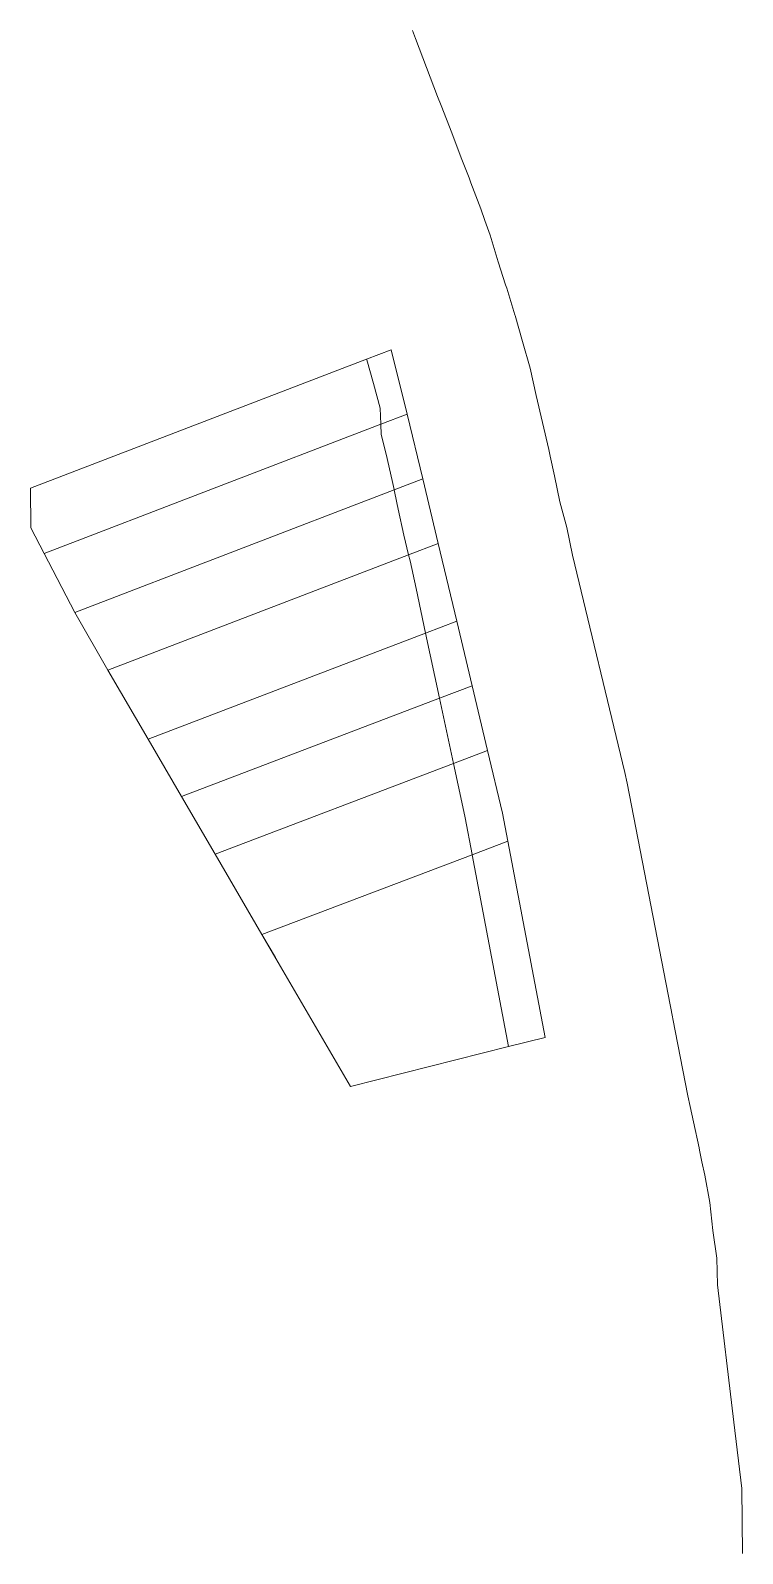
# Model space of a CAD drawing. Header units: metres. Extents: x 551585 to 551639, y 1839236 to 1839351.
import ezdxf

# ---------------------------------------------------------------- set-up
doc = ezdxf.new("R2010")
doc.units = ezdxf.units.M
doc.header["$MEASUREMENT"] = 0
doc.layers.add('Level 10', color=7, linetype='Continuous', lineweight=0)

msp = doc.modelspace()

# ---------------------------------------------------------------- linework, layer by layer
at = {"layer": 'Level 10', "color": 1}
for p, q in [((551611.5043, 1839321.0716), (551613.48, 1839321.83)), ((551613.48, 1839321.83), (551614.65, 1839316.97)), ((551586.18, 1839311.35), (551611.5043, 1839321.0716)), ((551588.49, 1839306.92), (551612.5013, 1839316.1445)), ((551612.5013, 1839316.1445), (551614.65, 1839316.97)), ((551614.65, 1839316.97), (551615.82, 1839312.11)), ((551613.5896, 1839311.2541), (551615.82, 1839312.11)), ((551615.82, 1839312.11), (551617.21, 1839306.27)), ((551586.18, 1839311.35), (551588.49, 1839306.92)), ((551590.96, 1839302.57), (551613.5896, 1839311.2541)), ((551588.49, 1839306.92), (551590.96, 1839302.57)), ((551614.8629, 1839305.3724), (551617.21, 1839306.27)), ((551617.21, 1839306.27), (551618.36, 1839301.4)), ((551593.99, 1839297.39), (551614.8629, 1839305.3724)), ((551614.8629, 1839305.3724), (551615.9163, 1839300.4684)), ((551590.96, 1839302.57), (551593.99, 1839297.39)), ((551615.9163, 1839300.4684), (551618.36, 1839301.4)), ((551618.36, 1839301.4), (551619.52, 1839296.54)), ((551596.51, 1839293.07), (551615.9163, 1839300.4684)), ((551615.9163, 1839300.4684), (551616.9685, 1839295.57)), ((551593.99, 1839297.39), (551596.51, 1839293.07)), ((551599.03, 1839288.75), (551616.9685, 1839295.57)), ((551616.9685, 1839295.57), (551619.52, 1839296.54)), ((551596.51, 1839293.07), (551599.03, 1839288.75)), ((551618.3782, 1839288.7003), (551621.04, 1839289.71)), ((551599.03, 1839288.75), (551602.56, 1839282.7)), ((551602.56, 1839282.7), (551618.3782, 1839288.7003)), ((551618.3782, 1839288.7003), (551621.1126, 1839274.27)), ((551602.56, 1839282.7), (551603.57, 1839280.96))]:
    msp.add_line(p, q, dxfattribs=at)
at = {"layer": 'Level 10', "color": 1, "flags": 128}
for points in [[(551613.8685, 1839350.6959), (551614.097, 1839350.0995), (551615.7703, 1839345.7332), (551616.0345, 1839345.0533), (551616.839, 1839342.9836), (551617.5495, 1839341.1139), (551618.1363, 1839339.604), (551618.2798, 1839339.2333), (551619.0169, 1839337.2754), (551619.3309, 1839336.4008), (551619.7238, 1839335.3065), (551620.3212, 1839333.3005), (551620.8825, 1839331.5717), (551620.9668, 1839331.312), (551621.5817, 1839329.3137), (551621.5997, 1839329.2536), (551622.1658, 1839327.3062), (551622.7189, 1839325.29), (551623.1788, 1839323.2499), (551623.6693, 1839321.2186), (551624.1285, 1839319.1799), (551624.2384, 1839318.6692), (551624.5512, 1839317.2021), (551624.9681, 1839315.2461), (551625.4785, 1839313.3099), (551625.9225, 1839311.2267), (551629.855, 1839294.8875), (551630.0314, 1839294.0765), (551633.4299, 1839276.5079), (551633.4601, 1839276.3518), (551634.5981, 1839270.5721), (551634.7723, 1839269.7549), (551635.015, 1839268.616), (551635.432, 1839266.66), (551635.4695, 1839266.4839), (551635.6522, 1839265.5905), (551635.8539, 1839264.6046), (551636.2403, 1839262.5323), (551636.4661, 1839260.4339), (551636.7766, 1839258.3513), (551636.822, 1839256.356), (551638.0529, 1839246.0209), (551638.647, 1839241.033), (551638.7012, 1839236.1341)], [(551610.422, 1839325.9677), (551612.28, 1839326.68), (551613.48, 1839321.83)], [(551586.18, 1839311.35), (551585.17, 1839313.28), (551585.15, 1839316.28), (551610.422, 1839325.9677)], [(551610.422, 1839325.9677), (551610.4368, 1839325.9181), (551610.9544, 1839324.1377), (551611.46, 1839322.2944), (551611.5043, 1839321.0716)], [(551611.5043, 1839321.0716), (551611.5044, 1839321.0689), (551611.5308, 1839320.342), (551611.9779, 1839318.4903), (551612.3965, 1839316.6319), (551612.4967, 1839316.1663), (551612.5013, 1839316.1445)], [(551612.5013, 1839316.1445), (551612.7105, 1839315.1631), (551612.8094, 1839314.6993), (551613.2264, 1839312.7432), (551613.5896, 1839311.2541)], [(551613.5896, 1839311.2541), (551613.7005, 1839310.7993), (551614.1446, 1839308.7161), (551614.8629, 1839305.3724)], [(551616.9685, 1839295.57), (551616.9687, 1839295.5692), (551617.673, 1839292.2908), (551617.8514, 1839291.4802), (551618.3777, 1839288.703), (551618.3782, 1839288.7003)], [(551619.52, 1839296.54), (551620.64, 1839291.82), (551621.04, 1839289.71)], [(551621.1126, 1839274.27), (551623.85, 1839274.96), (551621.04, 1839289.71)], [(551602.56, 1839282.7), (551609.21, 1839271.27), (551621.1126, 1839274.27)]]:
    msp.add_lwpolyline(points, dxfattribs=at)

doc.saveas('drawing.dxf')
